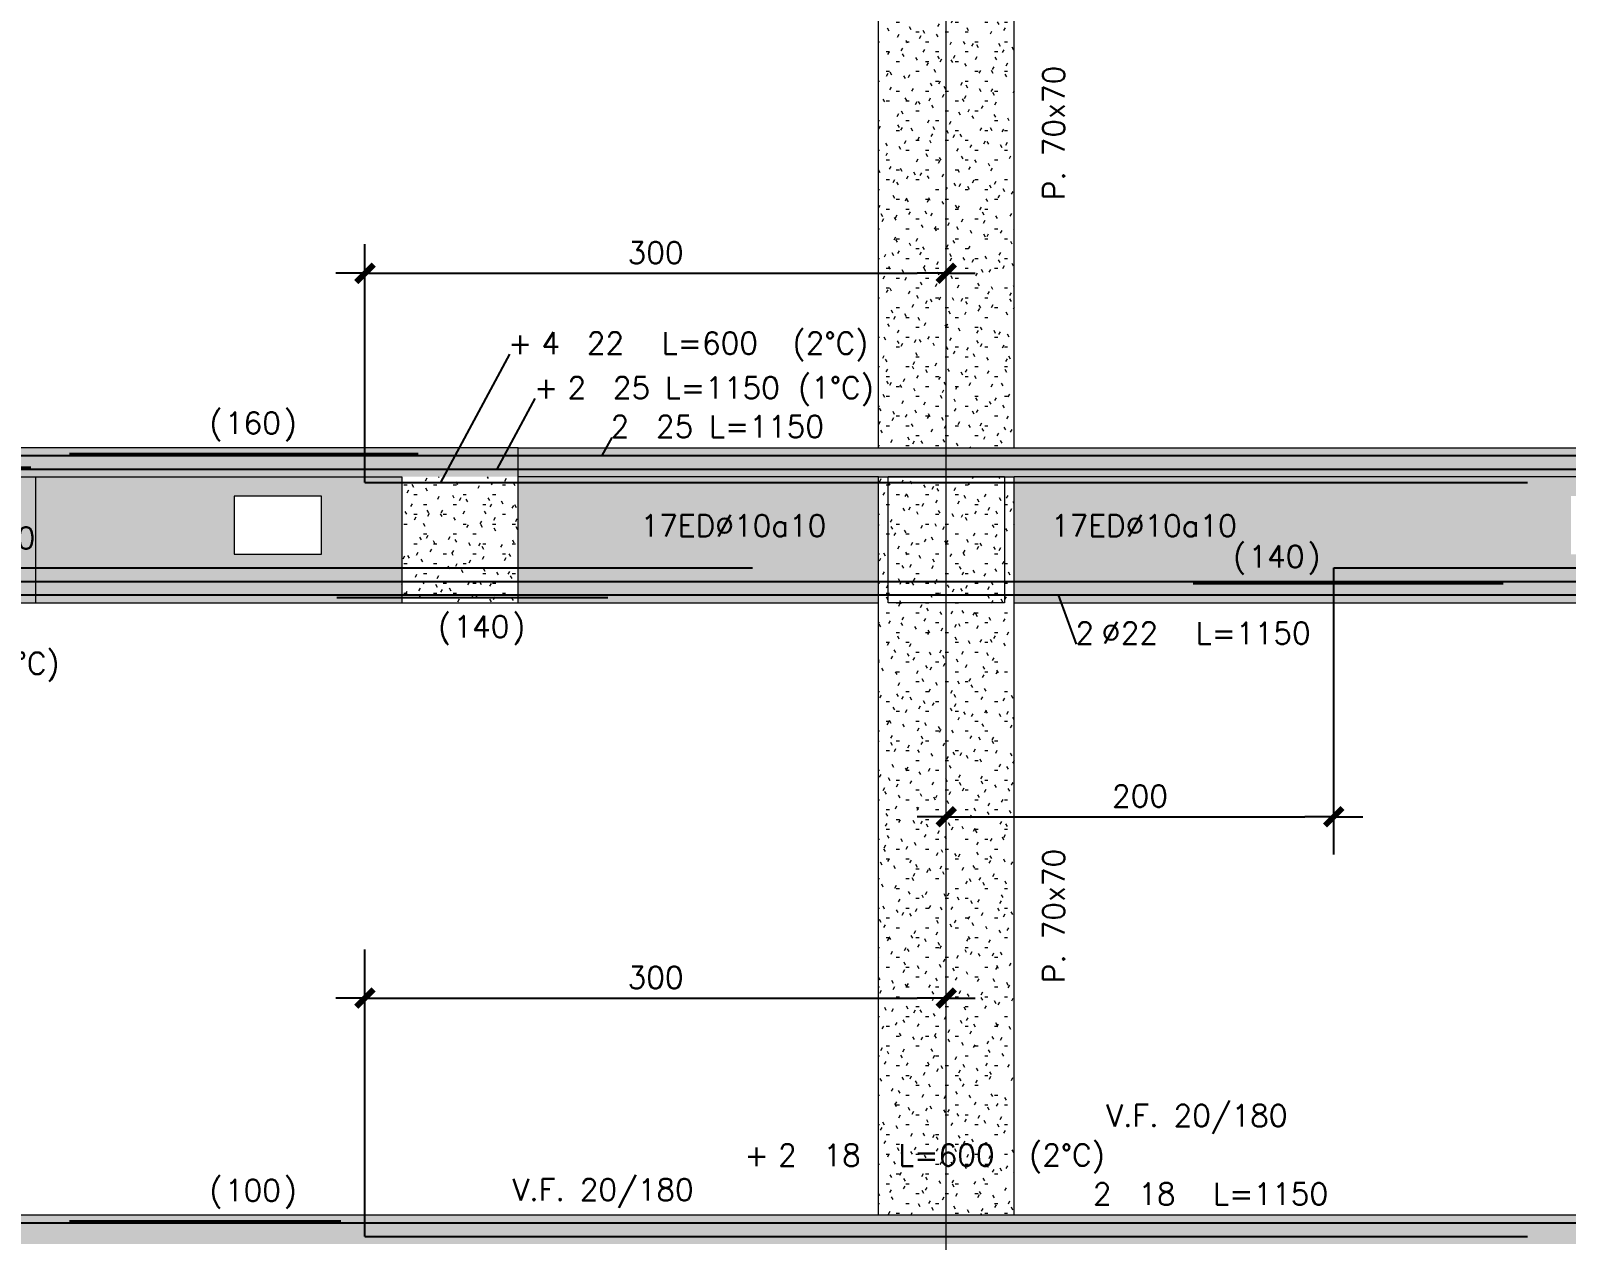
# Model space of a CAD drawing. Extents: x -58 to 5689, y 66 to 4123.
# Drawn here: x 1914 to 2707, y 1818 to 2442 of the extents above; entities that cross this region are included whole.
import ezdxf
from ezdxf.enums import TextEntityAlignment as Align
from ezdxf.xclip import XClip

# ---------------------------------------------------------------- set-up
doc = ezdxf.new("R2010")
doc.units = 0
doc.header["$LTSCALE"] = 30
doc.header["$MEASUREMENT"] = 0
doc.header["$XCLIPFRAME"] = 0
doc.linetypes.add("EJE3-3'$0$RLE-PROYECCION", pattern=[0.71438, 0.47625, -0.23813])
doc.layers.get('0').update_dxf_attribs({"linetype": 'CONTINUOUS'})
doc.layers.add("EJE3-3'$0$RLA-ACHURADO", color=30, linetype="EJE3-3'$0$RLE-PROYECCION", lineweight=15, transparency=0.7)
for name, color, linetype, lineweight in [("EJE3-3'$0$RLA-CONTORNO", 30, 'CONTINUOUS', 15), ("EJE3-3'$0$RLA-EJES", 1, 'CONTINUOUS', 9), ("EJE3-3'$0$RLA-TEXTOS-1", 9, 'CONTINUOUS', 9)]:
    doc.layers.add(name, color=color, linetype=linetype, lineweight=lineweight)
for name, color, linetype in [("EJE3-3'$0$RLA-CONTORNOS", 3, 'CONTINUOUS'), ("EJE3-3'$0$RLA-FE", 7, 'CONTINUOUS'), ("EJE3-3'$0$RLA-TEXTOS-FE", 9, 'CONTINUOUS')]:
    doc.layers.add(name, color=color, linetype=linetype)
doc.styles.add("EJE3-3'$0$RomanS", font='romans.shx', dxfattribs={"height": 11.25})
doc.dimstyles.new("EJE3-3'$0$ING50", dxfattribs={"dimscale": 50, "dimtxt": 0.27, "dimasz": 0.3, "dimexe": 0, "dimexo": 0, "dimgap": 0.1, "dimtad": 1, "dimdec": 1, "dimzin": 12, "dimdsep": 46, "dimtxsty": "EJE3-3'$0$RomanS", "dimblk": "EJE3-3'$0$TICK1", "dimblk1": "EJE3-3'$0$TICK1", "dimblk2": "EJE3-3'$0$TICK1", "dimcen": 0.09, "dimclrd": 2, "dimclre": 1, "dimclrt": 3, "dimadec": 0, "dimazin": 0, "dimtfac": 1, "dimtdec": 0, "dimtix": 1, "dimtmove": 2, "dimatfit": 3, "dimldrblk": "EJE3-3'$0$TICK1", "dimfxl": 0, "dimfxlon": 1, "dimtolj": 1, "dimtzin": 0, "dimarcsym": 0})
pattern_1 = [(0, (-1824.927, -1302.188), (20.32, 5.08), [1.676, -13.564, 1.676, -13.564, -81.28]), (0, (-1824.927, -1302.188), (20.32, 5.08), [-30.48, 1.676, -28.804, 1.676, -13.564, -35.56]), (0, (-1824.927, -1302.188), (20.32, 5.08), [-76.2, 1.676, -8.484, 1.676, -23.724]), (120, (-1817.307, -1299.648), (-14.559409, 15.057636), [1.676, -13.564, 1.676, -13.564, -81.28]), (120, (-1817.307, -1299.648), (-14.559409, 15.057636), [-30.48, 1.676, -28.804, 1.676, -13.564, -35.56]), (120, (-1817.307, -1299.648), (-14.559409, 15.057636), [-76.2, 1.676, -8.484, 1.676, -23.724]), (240, (-1814.767, -1289.488), (-5.760591, -20.137636), [1.676, -13.564, 1.676, -13.564, -81.28]), (240, (-1814.767, -1289.488), (-5.760591, -20.137636), [-30.48, 1.676, -28.804, 1.676, -13.564, -35.56]), (240, (-1814.767, -1289.488), (-5.760591, -20.137636), [-76.2, 1.676, -8.484, 1.676, -23.724])]

# ---------------------------------------------------------------- blocks, each defined once
blk = doc.blocks.new('*U295')
at = {"layer": "EJE3-3'$0$RLA-FE"}
for p, q in [((0, 0), (1068.21, 0)), ((1068.21, 0), (1118.21, 0)), ((1118.21, 0), (1150, 0)), ((1150, 0), (1150, 0))]:
    blk.add_line(p, q, dxfattribs=at)
at = {"layer": "EJE3-3'$0$RLA-FE", "color": 3, "style": "EJE3-3'$0$RomanS", "flags": 8}
for tag, p in [('F=', (518.57, 21.43)), ('NUM', (532.98, 21.43))]:
    blk.add_attdef(tag, text='', height=11.25, dxfattribs=at).set_placement(p, align=Align.RIGHT)
at = {"layer": "EJE3-3'$0$RLA-FE", "color": 3, "style": "EJE3-3'$0$RomanS"}
for tag, p, flags in [('PHI', (536.88, 21.65), 14), ('DIAM', (546.73, 21.43), 12), ('MINUS', (568.75, 21.43), 13), ('MARK', (582.14, 21.43), 13), ('TEXTO_FE1', (585.44, 21.43), 8), ('TEXTO_FE2', (652.97, 21.45), 8), ('TIPO', (573.8, -75.78), 13), ('NVECES', (559.93, -94.72), 13), ('NUMFE', (563.86, -114.48), 13), ('CAPA', (572.06, -133.6), 13), ('DESPLAZA', (278.34, -151.59), 13), ('ESPACIO', (284.39, -169.95), 13), ('CANT', (298.23, -188.75), 13)]:
    blk.add_attdef(tag, p, '', height=11.25, dxfattribs=dict(at, flags=flags))
blk = doc.blocks.new('*U51')
at = {"layer": "EJE3-3'$0$RLA-FE"}
for q in [(0, 0), (1068.21, 0)]:
    blk.add_line((0, 0), q, dxfattribs=at)
at = {"layer": "EJE3-3'$0$RLA-FE", "color": 3, "style": "EJE3-3'$0$RomanS", "flags": 8}
for tag, p in [('F=', (483.44, 9.32)), ('NUM', (497.85, 9.32))]:
    blk.add_attdef(tag, text='', height=11.25, dxfattribs=at).set_placement(p, align=Align.RIGHT)
at = {"layer": "EJE3-3'$0$RLA-FE", "color": 3, "style": "EJE3-3'$0$RomanS"}
for tag, p, flags in [('PHI', (501.74, 9.54), 14), ('DIAM', (511.6, 9.32), 12), ('MINUS', (533.62, 9.32), 13), ('MARK', (547.01, 9.32), 13), ('TEXTO_FE1', (550.31, 9.32), 8), ('TEXTO_FE2', (617.83, 9.34), 8), ('TIPO', (573.8, -75.78), 13), ('NVECES', (559.93, -94.72), 13), ('NUMFE', (563.86, -114.48), 13), ('CAPA', (572.06, -133.6), 13), ('DESPLAZA', (278.34, -151.59), 13), ('ESPACIO', (284.39, -169.95), 13), ('CANT', (298.23, -188.75), 13)]:
    blk.add_attdef(tag, p, '', height=11.25, dxfattribs=dict(at, flags=flags))
blk = doc.blocks.new('*U61')
at = {"layer": "EJE3-3'$0$RLA-FE", "color": 6}
blk.add_line((0, 1), (140, 1), dxfattribs=at)
at = {"layer": "EJE3-3'$0$RLA-FE", "color": 3, "style": "EJE3-3'$0$RomanS", "flags": 8}
for tag, p in [('(', (75.66, 11.14)), (')', (113.99, 11.14)), ('EMP', (94.68, 11.14))]:
    blk.add_attdef(tag, text='', height=11.25, dxfattribs=at).set_placement(p, align=Align.CENTER)
blk = doc.blocks.new('*U57')
at = {"layer": "EJE3-3'$0$RLA-FE"}
for p, q in [((0, 0), (0, 0)), ((0, 0), (518.21, 0)), ((518.21, 0), (568.21, 0)), ((568.21, 0), (600, 0)), ((600, 0), (600, 0))]:
    blk.add_line(p, q, dxfattribs=at)
at = {"layer": "EJE3-3'$0$RLA-FE", "color": 3, "style": "EJE3-3'$0$RomanS", "flags": 8}
for tag, p in [('F=', (208.44, 36.32)), ('NUM', (222.85, 36.32))]:
    blk.add_attdef(tag, text='', height=11.25, dxfattribs=at).set_placement(p, align=Align.RIGHT)
at = {"layer": "EJE3-3'$0$RLA-FE", "color": 3, "style": "EJE3-3'$0$RomanS"}
for tag, p, flags in [('PHI', (226.74, 36.54), 14), ('DIAM', (236.6, 36.32), 12), ('MINUS', (258.62, 36.32), 13), ('MARK', (272.01, 36.32), 13), ('TEXTO_FE1', (275.31, 36.32), 8), ('TEXTO_FE2', (342.83, 36.34), 8), ('TIPO', (298.8, -75.78), 13), ('NVECES', (284.93, -94.72), 13), ('NUMFE', (288.86, -114.48), 13), ('CAPA', (297.06, -133.6), 13), ('DESPLAZA', (278.34, -151.59), 13), ('ESPACIO', (284.39, -169.95), 13), ('CANT', (298.23, -188.75), 13)]:
    blk.add_attdef(tag, p, '', height=11.25, dxfattribs=dict(at, flags=flags))
blk = doc.blocks.new("EJE3-3'$0$TICK1")
at = {"color": 2}
for points in [[(0, 0), (-1, 0)], [(0, 0), (1, 0)]]:
    blk.add_lwpolyline(points, dxfattribs=at)
at = {"color": 2, "const_width": 0.2}
blk.add_lwpolyline([(-0.3, -0.3), (0.3, 0.3)], dxfattribs=at)
blk = doc.blocks.new('*D59')
at = {"layer": "EJE3-3'$0$RLA-FE", "color": 2, "lineweight": -2, "transparency": 16777216}
blk.add_line((-679.52, -289), (-409.52, -289), dxfattribs=at)
at = {"layer": "EJE3-3'$0$RLA-FE", "color": 2, "lineweight": -2, "transparency": 16777216, "xscale": 15, "yscale": 15, "zscale": 15, "rotation": 180}
blk.add_blockref("EJE3-3'$0$TICK1", (-694.52, -289), dxfattribs=at)
at = {"layer": "EJE3-3'$0$RLA-FE", "color": 2, "lineweight": -2, "transparency": 16777216, "xscale": 15, "yscale": 15, "zscale": 15}
blk.add_blockref("EJE3-3'$0$TICK1", (-394.52, -289), dxfattribs=at)
at = {"layer": "EJE3-3'$0$RLA-FE", "color": 3, "transparency": 16777216, "insert": (-544.52, -278.38), "char_height": 11.25, "attachment_point": 5, "style": "EJE3-3'$0$RomanS"}
blk.add_mtext('\\A1;300', dxfattribs=at)
blk = doc.blocks.new('*U291')
at = {"layer": "EJE3-3'$0$RLA-FE"}
for p, q in [((0, 0), (1068.21, 0)), ((1068.21, 0), (1118.21, 0)), ((1118.21, 0), (1150, 0)), ((1150, 0), (1150, 0))]:
    blk.add_line(p, q, dxfattribs=at)
at = {"layer": "EJE3-3'$0$RLA-FE", "color": 3, "style": "EJE3-3'$0$RomanS", "flags": 8}
for tag, p in [('F=', (213.25, 9.32)), ('NUM', (227.65, 9.32))]:
    blk.add_attdef(tag, text='', height=11.25, dxfattribs=at).set_placement(p, align=Align.RIGHT)
at = {"layer": "EJE3-3'$0$RLA-FE", "color": 3, "style": "EJE3-3'$0$RomanS"}
for tag, p, flags in [('PHI', (231.55, 9.54), 14), ('DIAM', (241.41, 9.32), 12), ('MINUS', (263.42, 9.32), 13), ('TEXTO_FE1', (274.15, 9.32), 8), ('MARK', (276.82, 9.32), 13), ('TEXTO_FE2', (347.64, 9.34), 8), ('TIPO', (573.8, -75.78), 13), ('NVECES', (559.93, -94.72), 13), ('NUMFE', (563.86, -114.48), 13), ('CAPA', (572.06, -133.6), 13), ('DESPLAZA', (278.34, -151.59), 13), ('ESPACIO', (284.39, -169.95), 13), ('CANT', (298.23, -188.75), 13)]:
    blk.add_attdef(tag, p, '', height=11.25, dxfattribs=dict(at, flags=flags))
blk = doc.blocks.new('*U307')
at = {"layer": "EJE3-3'$0$RLA-FE"}
for q in [(0, 0), (1068.21, 0)]:
    blk.add_line((0, 0), q, dxfattribs=at)
at = {"layer": "EJE3-3'$0$RLA-FE", "color": 3, "style": "EJE3-3'$0$RomanS", "flags": 8}
for tag, p in [('F=', (274.54, 9.32)), ('NUM', (288.95, 9.32))]:
    blk.add_attdef(tag, text='', height=11.25, dxfattribs=at).set_placement(p, align=Align.RIGHT)
at = {"layer": "EJE3-3'$0$RLA-FE", "color": 3, "style": "EJE3-3'$0$RomanS"}
for tag, p, flags in [('PHI', (292.85, 9.54), 14), ('DIAM', (302.7, 9.32), 12), ('MINUS', (324.72, 9.32), 13), ('TEXTO_FE1', (330.14, 9.32), 8), ('MARK', (338.12, 9.32), 13), ('TEXTO_FE2', (408.94, 9.34), 8), ('TIPO', (573.8, -75.78), 13), ('NVECES', (559.93, -94.72), 13), ('NUMFE', (563.86, -114.48), 13), ('CAPA', (572.06, -133.6), 13), ('DESPLAZA', (278.34, -151.59), 13), ('ESPACIO', (284.39, -169.95), 13), ('CANT', (298.23, -188.75), 13)]:
    blk.add_attdef(tag, p, '', height=11.25, dxfattribs=dict(at, flags=flags))
blk = doc.blocks.new('*U69')
at = {"layer": "EJE3-3'$0$RLA-FE", "color": 6}
blk.add_line((0, 1), (180, 1), dxfattribs=at)
at = {"layer": "EJE3-3'$0$RLA-FE", "color": 3, "style": "EJE3-3'$0$RomanS", "flags": 8}
for tag, p in [('(', (75.66, 11.14)), (')', (113.99, 11.14)), ('EMP', (94.68, 11.14))]:
    blk.add_attdef(tag, text='', height=11.25, dxfattribs=at).set_placement(p, align=Align.CENTER)
blk = doc.blocks.new('*U74')
at = {"layer": "EJE3-3'$0$RLA-FE"}
blk.add_line((0, 0), (1068.21, 0), dxfattribs=at)
at = {"layer": "EJE3-3'$0$RLA-FE", "color": 3, "style": "EJE3-3'$0$RomanS", "flags": 8}
for tag, p in [('F=', (452.26, 36.32)), ('NUM', (466.67, 36.32))]:
    blk.add_attdef(tag, text='', height=11.25, dxfattribs=at).set_placement(p, align=Align.RIGHT)
at = {"layer": "EJE3-3'$0$RLA-FE", "color": 3, "style": "EJE3-3'$0$RomanS"}
for tag, p, flags in [('PHI', (470.57, 36.54), 14), ('DIAM', (480.42, 36.32), 12), ('MINUS', (502.44, 36.32), 13), ('TEXTO_FE1', (507.33, 36.32), 8), ('MARK', (515.84, 36.32), 13), ('TEXTO_FE2', (576.06, 36.34), 8), ('TIPO', (573.8, -75.78), 13), ('NVECES', (559.93, -94.72), 13), ('NUMFE', (563.86, -114.48), 13), ('CAPA', (572.06, -133.6), 13), ('DESPLAZA', (278.34, -151.59), 13), ('ESPACIO', (284.39, -169.95), 13), ('CANT', (298.23, -188.75), 13)]:
    blk.add_attdef(tag, p, '', height=11.25, dxfattribs=dict(at, flags=flags))
blk = doc.blocks.new('*U293')
at = {"layer": "EJE3-3'$0$RLA-FE", "color": 6}
blk.add_line((0, 1), (180, 1), dxfattribs=at)
at = {"layer": "EJE3-3'$0$RLA-FE", "color": 3, "style": "EJE3-3'$0$RomanS", "flags": 8}
for tag, p in [('(', (75.66, -19.47)), (')', (113.99, -19.47)), ('EMP', (94.68, -19.47))]:
    blk.add_attdef(tag, text='', height=11.25, dxfattribs=at).set_placement(p, align=Align.CENTER)
blk = doc.blocks.new('*U308')
at = {"layer": "EJE3-3'$0$RLA-FE"}
for p, q in [((0, 0), (0, 0)), ((0, 0), (518.21, 0)), ((518.21, 0), (568.21, 0)), ((568.21, 0), (600, 0)), ((600, 0), (600, 0))]:
    blk.add_line(p, q, dxfattribs=at)
at = {"layer": "EJE3-3'$0$RLA-FE", "color": 3, "style": "EJE3-3'$0$RomanS", "flags": 8}
for tag, p in [('F=', (86.36, 66.32)), ('NUM', (100.77, 66.32))]:
    blk.add_attdef(tag, text='', height=11.25, dxfattribs=at).set_placement(p, align=Align.RIGHT)
at = {"layer": "EJE3-3'$0$RLA-FE", "color": 3, "style": "EJE3-3'$0$RomanS"}
for tag, p, flags in [('PHI', (104.66, 66.54), 14), ('DIAM', (114.52, 66.32), 12), ('MINUS', (136.54, 66.32), 13), ('MARK', (149.93, 66.32), 13), ('TEXTO_FE1', (153.23, 66.32), 8), ('TEXTO_FE2', (220.75, 66.34), 8), ('TIPO', (298.8, -75.78), 13), ('NVECES', (284.93, -94.72), 13), ('NUMFE', (288.86, -114.48), 13), ('CAPA', (297.06, -133.6), 13), ('DESPLAZA', (278.34, -151.59), 13), ('ESPACIO', (284.39, -169.95), 13), ('CANT', (298.23, -188.75), 13)]:
    blk.add_attdef(tag, p, '', height=11.25, dxfattribs=dict(at, flags=flags))
blk = doc.blocks.new('*D86')
at = {"layer": "EJE3-3'$0$RLA-FE", "color": 2, "lineweight": -2, "transparency": 16777216}
blk.add_line((-679.52, 85), (-409.52, 85), dxfattribs=at)
at = {"layer": "EJE3-3'$0$RLA-FE", "color": 2, "lineweight": -2, "transparency": 16777216, "xscale": 15, "yscale": 15, "zscale": 15, "rotation": 180}
blk.add_blockref("EJE3-3'$0$TICK1", (-694.52, 85), dxfattribs=at)
at = {"layer": "EJE3-3'$0$RLA-FE", "color": 2, "lineweight": -2, "transparency": 16777216, "xscale": 15, "yscale": 15, "zscale": 15}
blk.add_blockref("EJE3-3'$0$TICK1", (-394.52, 85), dxfattribs=at)
at = {"layer": "EJE3-3'$0$RLA-FE", "color": 3, "transparency": 16777216, "insert": (-544.52, 95.62), "char_height": 11.25, "attachment_point": 5, "style": "EJE3-3'$0$RomanS"}
blk.add_mtext('\\A1;300', dxfattribs=at)
blk = doc.blocks.new('*U296')
at = {"layer": "EJE3-3'$0$RLA-FE"}
for q in [(0, 0), (1068.21, 0)]:
    blk.add_line((0, 0), q, dxfattribs=at)
at = {"layer": "EJE3-3'$0$RLA-FE", "color": 3, "style": "EJE3-3'$0$RomanS", "flags": 8}
for tag, p in [('F=', (364.42, -25.3)), ('NUM', (378.83, -25.3))]:
    blk.add_attdef(tag, text='', height=11.25, dxfattribs=at).set_placement(p, align=Align.RIGHT)
at = {"layer": "EJE3-3'$0$RLA-FE", "color": 3, "style": "EJE3-3'$0$RomanS"}
for tag, p, flags in [('PHI', (382.73, -25.08), 12), ('DIAM', (392.58, -25.3), 12), ('MINUS', (414.6, -25.3), 13), ('MARK', (427.99, -25.3), 13), ('TEXTO_FE1', (431.29, -25.3), 8), ('TEXTO_FE2', (498.81, -25.28), 8), ('TIPO', (573.8, -57.92), 13), ('NVECES', (559.93, -76.86), 13), ('NUMFE', (563.86, -96.62), 13), ('CAPA', (572.06, -115.74), 13), ('DESPLAZA', (277.18, -134.17), 13), ('ESPACIO', (283.22, -152.53), 13), ('CANT', (297.06, -171.33), 13)]:
    blk.add_attdef(tag, p, '', height=11.25, dxfattribs=dict(at, flags=flags))
blk = doc.blocks.new('*U302')
at = {"layer": "EJE3-3'$0$RLA-FE"}
for p, q in [((0, 0), (1068.21, 0)), ((1068.21, 0), (1118.21, 0)), ((1118.21, 0), (1150, 0)), ((1150, 0), (1150, 0))]:
    blk.add_line(p, q, dxfattribs=at)
at = {"layer": "EJE3-3'$0$RLA-FE", "color": 3, "style": "EJE3-3'$0$RomanS", "flags": 8}
for tag, p in [('F=', (251.45, -47.89)), ('NUM', (265.85, -47.89))]:
    blk.add_attdef(tag, text='', height=11.25, dxfattribs=at).set_placement(p, align=Align.RIGHT)
at = {"layer": "EJE3-3'$0$RLA-FE", "color": 3, "style": "EJE3-3'$0$RomanS"}
for tag, p, flags in [('PHI', (269.75, -47.68), 12), ('DIAM', (279.61, -47.89), 12), ('MINUS', (301.62, -47.89), 13), ('MARK', (315.02, -47.89), 13), ('TEXTO_FE1', (318.32, -47.89), 8), ('TEXTO_FE2', (385.84, -47.88), 8), ('TIPO', (573.8, -57.92), 13), ('NVECES', (559.93, -76.86), 13), ('NUMFE', (563.86, -96.62), 13), ('CAPA', (572.06, -115.74), 13), ('DESPLAZA', (277.18, -134.17), 13), ('ESPACIO', (283.22, -152.53), 13), ('CANT', (297.06, -171.33), 13)]:
    blk.add_attdef(tag, p, '', height=11.25, dxfattribs=dict(at, flags=flags))
blk = doc.blocks.new('*U304')
at = {"layer": "EJE3-3'$0$RLA-FE"}
for q in [(0, 0), (1068.21, 0)]:
    blk.add_line((0, 0), q, dxfattribs=at)
at = {"layer": "EJE3-3'$0$RLA-FE", "color": 3, "style": "EJE3-3'$0$RomanS", "flags": 8}
for tag, p in [('F=', (286.63, -37.67)), ('NUM', (301.04, -37.67))]:
    blk.add_attdef(tag, text='', height=11.25, dxfattribs=at).set_placement(p, align=Align.RIGHT)
at = {"layer": "EJE3-3'$0$RLA-FE", "color": 3, "style": "EJE3-3'$0$RomanS"}
for tag, p, flags in [('PHI', (304.94, -37.46), 12), ('DIAM', (314.79, -37.67), 12), ('MINUS', (336.81, -37.67), 13), ('TEXTO_FE1', (347.45, -37.67), 8), ('MARK', (350.2, -37.67), 13), ('TEXTO_FE2', (421.03, -37.65), 8), ('TIPO', (573.8, -57.92), 13), ('NVECES', (559.93, -76.86), 13), ('NUMFE', (563.86, -96.62), 13), ('CAPA', (572.06, -115.74), 13), ('DESPLAZA', (277.18, -134.17), 13), ('ESPACIO', (283.22, -152.53), 13), ('CANT', (297.06, -171.33), 13)]:
    blk.add_attdef(tag, p, '', height=11.25, dxfattribs=dict(at, flags=flags))
blk = doc.blocks.new('*U297')
at = {"layer": "EJE3-3'$0$RLA-FE", "color": 6}
blk.add_line((0, -1), (160, -1), dxfattribs=at)
at = {"layer": "EJE3-3'$0$RLA-FE", "color": 3, "style": "EJE3-3'$0$RomanS", "flags": 8}
for tag, p in [('(', (23.94, 7.24)), ('EMP', (42.96, 7.24)), (')', (62.28, 7.24))]:
    blk.add_attdef(tag, text='', height=11.25, dxfattribs=at).set_placement(p, align=Align.CENTER)
blk = doc.blocks.new('*U301')
at = {"layer": "EJE3-3'$0$RLA-FE"}
for p, q in [((0, 0), (1068.21, 0)), ((1068.21, 0), (1118.21, 0)), ((1118.21, 0), (1150, 0)), ((1150, 0), (1150, 0))]:
    blk.add_line(p, q, dxfattribs=at)
at = {"layer": "EJE3-3'$0$RLA-FE", "color": 3, "style": "EJE3-3'$0$RomanS", "flags": 8}
for tag, p in [('F=', (422.93, -45.59)), ('NUM', (437.34, -45.59))]:
    blk.add_attdef(tag, text='', height=11.25, dxfattribs=at).set_placement(p, align=Align.RIGHT)
at = {"layer": "EJE3-3'$0$RLA-FE", "color": 3, "style": "EJE3-3'$0$RomanS"}
for tag, p, flags in [('PHI', (441.24, -45.38), 12), ('DIAM', (451.09, -45.59), 12), ('MINUS', (473.11, -45.59), 13), ('MARK', (486.5, -45.59), 13), ('TEXTO_FE1', (489.8, -45.59), 8), ('TEXTO_FE2', (557.33, -45.58), 8), ('TIPO', (573.8, -57.92), 13), ('NVECES', (559.93, -76.86), 13), ('NUMFE', (563.86, -96.62), 13), ('CAPA', (572.06, -115.74), 13), ('DESPLAZA', (277.18, -134.17), 13), ('ESPACIO', (283.22, -152.53), 13), ('CANT', (297.06, -171.33), 13)]:
    blk.add_attdef(tag, p, '', height=11.25, dxfattribs=dict(at, flags=flags))
blk = doc.blocks.new('*U303')
at = {"layer": "EJE3-3'$0$RLA-FE", "color": 6}
blk.add_line((0, -1), (140, -1), dxfattribs=at)
at = {"layer": "EJE3-3'$0$RLA-FE", "color": 3, "style": "EJE3-3'$0$RomanS", "flags": 8}
for tag, p in [('(', (55.66, -21.72)), ('EMP', (74.68, -21.72)), (')', (93.99, -21.72))]:
    blk.add_attdef(tag, text='', height=11.25, dxfattribs=at).set_placement(p, align=Align.CENTER)
blk = doc.blocks.new('*U77')
at = {"layer": "EJE3-3'$0$RLA-FE"}
for p, q in [((0, 0), (1118.21, 0)), ((1118.21, 0), (1168.21, 0)), ((1168.21, 0), (1200, 0)), ((1200, 0), (1200, 0))]:
    blk.add_line(p, q, dxfattribs=at)
at = {"layer": "EJE3-3'$0$RLA-FE", "color": 3, "style": "EJE3-3'$0$RomanS"}
for tag, p, flags in [('TIPO', (598.8, -57.92), 13), ('PHI', (417.59, -75.85), 12), ('DIAM', (427.45, -76.06), 12), ('MINUS', (449.47, -76.06), 13), ('MARK', (462.86, -76.06), 13), ('TEXTO_FE1', (466.16, -76.06), 8), ('TEXTO_FE2', (533.68, -76.04), 8), ('NVECES', (584.93, -76.86), 13), ('NUMFE', (588.86, -96.62), 13), ('CAPA', (597.06, -115.74), 13), ('DESPLAZA', (277.18, -134.17), 13), ('ESPACIO', (283.22, -152.53), 13), ('CANT', (297.06, -171.33), 13)]:
    blk.add_attdef(tag, p, '', height=11.25, dxfattribs=dict(at, flags=flags))
at = {"layer": "EJE3-3'$0$RLA-FE", "color": 3, "style": "EJE3-3'$0$RomanS", "flags": 8}
for tag, p in [('F=', (399.29, -76.06)), ('NUM', (413.7, -76.06))]:
    blk.add_attdef(tag, text='', height=11.25, dxfattribs=at).set_placement(p, align=Align.RIGHT)
blk = doc.blocks.new('*U99')
at = {"layer": "EJE3-3'$0$RLA-FE"}
for p, q in [((0, 0), (0, 0)), ((0, 0), (518.21, 0)), ((518.21, 0), (568.21, 0)), ((568.21, 0), (600, 0)), ((600, 0), (600, 0))]:
    blk.add_line(p, q, dxfattribs=at)
at = {"layer": "EJE3-3'$0$RLA-FE", "color": 3, "style": "EJE3-3'$0$RomanS"}
for tag, p, flags in [('TIPO', (298.8, -57.92), 13), ('PHI', (226.74, -63.7), 12), ('DIAM', (236.6, -63.92), 12), ('MINUS', (258.62, -63.92), 13), ('MARK', (272.01, -63.92), 13), ('TEXTO_FE1', (275.31, -63.92), 8), ('TEXTO_FE2', (342.83, -63.9), 8), ('NVECES', (284.93, -76.86), 13), ('NUMFE', (288.86, -96.62), 13), ('CAPA', (297.06, -115.74), 13), ('DESPLAZA', (277.18, -134.17), 13), ('ESPACIO', (283.22, -152.53), 13), ('CANT', (297.06, -171.33), 13)]:
    blk.add_attdef(tag, p, '', height=11.25, dxfattribs=dict(at, flags=flags))
at = {"layer": "EJE3-3'$0$RLA-FE", "color": 3, "style": "EJE3-3'$0$RomanS", "flags": 8}
for tag, p in [('F=', (208.44, -63.92)), ('NUM', (222.85, -63.92))]:
    blk.add_attdef(tag, text='', height=11.25, dxfattribs=at).set_placement(p, align=Align.RIGHT)
blk = doc.blocks.new('*D298')
at = {"layer": "EJE3-3'$0$RLA-FE", "color": 2, "lineweight": -2, "transparency": 16777216}
blk.add_line((-379.52, -195.43), (-209.52, -195.43), dxfattribs=at)
at = {"layer": "EJE3-3'$0$RLA-FE", "color": 2, "lineweight": -2, "transparency": 16777216, "xscale": 15, "yscale": 15, "zscale": 15, "rotation": 180}
blk.add_blockref("EJE3-3'$0$TICK1", (-394.52, -195.43), dxfattribs=at)
at = {"layer": "EJE3-3'$0$RLA-FE", "color": 2, "lineweight": -2, "transparency": 16777216, "xscale": 15, "yscale": 15, "zscale": 15}
blk.add_blockref("EJE3-3'$0$TICK1", (-194.52, -195.43), dxfattribs=at)
at = {"layer": "EJE3-3'$0$RLA-FE", "color": 3, "transparency": 16777216, "insert": (-294.52, -184.8), "char_height": 11.25, "attachment_point": 5, "style": "EJE3-3'$0$RomanS"}
blk.add_mtext('\\A1;200', dxfattribs=at)
blk = doc.blocks.new("EJE3-3'")
at = {"layer": "EJE3-3'$0$RLA-ACHURADO"}
h = blk.add_hatch(dxfattribs=at)
h.set_pattern_fill('SAND - DENSE', color=256, style=0, pattern_type=2)
h.set_pattern_definition(pattern_1)
h.paths.add_polyline_path([(-359.52, -5), (-359.52, 376), (-364.52, 376), (-364.52, 311.87), (-424.52, 311.87), (-424.52, 391), (-429.52, 391), (-429.52, -5), (-370.05, -5)], flags=0)
h = blk.add_hatch(dxfattribs=at)
h.set_pattern_fill('SAND - DENSE', color=256, style=0, pattern_type=2)
h.set_pattern_definition(pattern_1)
h.paths.add_polyline_path([(-720.34, -20), (-615.52, -20), (-615.52, -5), (-1393.52, -5), (-1393.52, -20), (-1070.63, -20)], flags=0)
h.paths.add_polyline_path([(1625.48, -20), (1625.48, -5), (1355.47, -5), (1355.47, -20), (1381.4, -20)], flags=0)
h = blk.add_hatch(dxfattribs=at)
h.set_pattern_fill('SAND - DENSE', color=256, style=0, pattern_type=2)
h.set_pattern_definition(pattern_1)
h.paths.add_polyline_path([(-359.52, -20), (1355.47, -20), (1355.47, -5), (-615.52, -5), (-615.52, -20), (-370.05, -20)], flags=0)
h = blk.add_hatch(dxfattribs=at)
h.set_pattern_fill('SAND - DENSE', color=256, style=0, pattern_type=2)
h.set_pattern_definition(pattern_1)
h.paths.add_polyline_path([(-615.52, -85), (-429.52, -85), (-429.52, -20), (-615.52, -20), (-615.52, -38.37)], flags=0)
h.paths.add_polyline_path([(-1027.02, -30), (-1027.02, -60), (-1072.02, -60), (-1072.02, -30)])
h.paths.add_polyline_path([(-1359.52, -85), (-675.52, -85), (-675.52, -20), (-1359.52, -20)])
h.paths.add_polyline_path([(-717.02, -30), (-717.02, -60), (-762.02, -60), (-762.02, -30)])
h = blk.add_hatch(dxfattribs=at)
h.set_pattern_fill('SAND - DENSE', color=256, style=0, pattern_type=2)
h.set_pattern_definition(pattern_1)
h.paths.add_polyline_path([(-615.52, -85), (-615.52, -20), (-675.52, -20), (-675.52, -85)], flags=0)
h = blk.add_hatch(dxfattribs=at)
h.set_pattern_fill('SAND - DENSE', color=256, style=0, pattern_type=2)
h.set_pattern_definition(pattern_1)
h.paths.add_polyline_path([(-429.52, -401), (-359.52, -401), (-359.52, -20), (-429.52, -20), (-429.52, -363.28)], flags=0)
h = blk.add_hatch(dxfattribs=at)
h.set_pattern_fill('SAND - DENSE', color=256, style=0, pattern_type=2)
h.set_pattern_definition(pattern_1)
h.paths.add_polyline_path([(-27.02, -30), (-27.02, -60), (-72.02, -60), (-72.02, -30)])
h.paths.add_polyline_path([(-359.52, -85), (570.48, -85), (570.48, -20), (-359.52, -20)])
h.paths.add_polyline_path([(282.98, -30), (282.98, -60), (237.98, -60), (237.98, -30)])
h = blk.add_hatch(dxfattribs=at)
h.set_pattern_fill('SAND - DENSE', color=256, style=0, pattern_type=2)
h.set_pattern_definition([(0, (-1824.926, -1302.188), (20.32, 5.08), [1.676, -13.564, 1.676, -13.564, -81.28]), (0, (-1824.926, -1302.188), (20.32, 5.08), [-30.48, 1.676, -28.804, 1.676, -13.564, -35.56]), (0, (-1824.926, -1302.188), (20.32, 5.08), [-76.2, 1.676, -8.484, 1.676, -23.724]), (120, (-1817.306, -1299.648), (-14.559409, 15.057636), [1.676, -13.564, 1.676, -13.564, -81.28]), (120, (-1817.306, -1299.648), (-14.559409, 15.057636), [-30.48, 1.676, -28.804, 1.676, -13.564, -35.56]), (120, (-1817.306, -1299.648), (-14.559409, 15.057636), [-76.2, 1.676, -8.484, 1.676, -23.724]), (240, (-1814.766, -1289.488), (-5.760591, -20.137636), [1.676, -13.564, 1.676, -13.564, -81.28]), (240, (-1814.766, -1289.488), (-5.760591, -20.137636), [-30.48, 1.676, -28.804, 1.676, -13.564, -35.56]), (240, (-1814.766, -1289.488), (-5.760591, -20.137636), [-76.2, 1.676, -8.484, 1.676, -23.724])])
h.paths.add_polyline_path([(2070.48, -416), (2070.48, -401), (-1422.98, -401), (-1422.98, -416), (1381.4, -416)])
at = {"layer": "EJE3-3'$0$RLA-CONTORNO"}
for p, q in [((-429.52, -5), (-429.52, 391)), ((-359.52, -5), (-359.52, 376)), ((-615.52, -5), (-1393.52, -5)), ((-615.52, -20), (-615.52, -5)), ((-615.52, -5), (-429.52, -5)), ((-429.51, -5), (-359.52, -5)), ((-359.52, -5), (570.48, -5)), ((-1364.52, -20), (-675.52, -20)), ((-864.52, -20), (-864.52, -85)), ((-675.52, -20), (-675.52, -85)), ((-429.52, -20), (-615.52, -20)), ((-615.52, -85), (-615.52, -20)), ((-429.52, -401), (-429.52, -20)), ((-429.51, -20), (-359.52, -20)), ((-424.52, -85), (-424.52, -20)), ((-364.52, -20), (-424.52, -20)), ((-364.52, -20), (-364.52, -85)), ((-359.52, -401), (-359.52, -20)), ((570.48, -20), (-359.52, -20)), ((-1359.52, -85), (-675.52, -85)), ((-675.52, -85), (-615.52, -85)), ((-615.52, -85), (-429.52, -85)), ((-364.52, -85), (-424.52, -85)), ((-359.52, -85), (570.48, -85)), ((1625.48, -401), (-1422.98, -401))]:
    blk.add_line(p, q, dxfattribs=at)
blk.add_lwpolyline([(-762.02, -60), (-717.02, -60), (-717.02, -30), (-762.02, -30)], close=True, dxfattribs=at)
at = {"layer": "EJE3-3'$0$RLA-CONTORNOS", "color": 2}
for p, q in [((-619.95, 43.32), (-655.58, -23)), ((-606.9, 20.32), (-626.41, -16)), ((-567.17, 0.32), (-572.18, -9)), ((-327.3, -106.3), (-336.55, -81))]:
    blk.add_line(p, q, dxfattribs=at)
at = {"layer": "EJE3-3'$0$RLA-EJES"}
blk.add_line((-394.52, -623.27), (-394.52, 1463), dxfattribs=at)
at = {"layer": "EJE3-3'$0$RLA-FE", "color": 1}
for p, q in [((-694.52, -23), (-694.52, 100)), ((-194.52, -215), (-194.52, -67)), ((-694.52, -412), (-694.52, -264))]:
    blk.add_line(p, q, dxfattribs=at)
at = {"layer": "EJE3-3'$0$RLA-FE"}
ref = blk.add_blockref('*U308', (-694.52, -23), dxfattribs=at)
ref.add_attrib('DIAM', '22', (-580, 43.32), dxfattribs={"color": 3, "height": 11.25, "style": "EJE3-3'$0$RomanS"})
ref.add_attrib('NUM', '4', dxfattribs={"color": 3, "height": 11.25, "style": "EJE3-3'$0$RomanS"}).set_placement((-593.75, 43.32), align=Align.RIGHT)
ref.add_attrib('TEXTO_FE1', 'L=600', (-541.29, 43.32), dxfattribs={"color": 3, "height": 11.25, "style": "EJE3-3'$0$RomanS"})
ref.add_attrib('TEXTO_FE2', '(2°C)', (-473.77, 43.34), dxfattribs={"color": 3, "height": 11.25, "style": "EJE3-3'$0$RomanS"})
ref.add_attrib('F=', '+', dxfattribs={"color": 3, "height": 11.25, "style": "EJE3-3'$0$RomanS"}).set_placement((-608.16, 43.32), align=Align.RIGHT)
ref = blk.add_blockref('*U74', (-1047.02, -16), dxfattribs=at)
ref.add_attrib('DIAM', '25', (-566.59, 20.32), dxfattribs={"color": 3, "height": 11.25, "style": "EJE3-3'$0$RomanS"})
ref.add_attrib('NUM', '2', dxfattribs={"color": 3, "height": 11.25, "style": "EJE3-3'$0$RomanS"}).set_placement((-580.35, 20.32), align=Align.RIGHT)
ref.add_attrib('TEXTO_FE1', 'L=1150', (-539.69, 20.32), dxfattribs={"color": 3, "height": 11.25, "style": "EJE3-3'$0$RomanS"})
ref.add_attrib('TEXTO_FE2', '(1°C)', (-470.96, 20.34), dxfattribs={"color": 3, "height": 11.25, "style": "EJE3-3'$0$RomanS"})
ref.add_attrib('F=', '+', dxfattribs={"color": 3, "height": 11.25, "style": "EJE3-3'$0$RomanS"}).set_placement((-594.75, 20.32), align=Align.RIGHT)
for name, p in [('*U291', (-1837.02, -9)), ('*U77', (-1694.52, -67)), ('*U304', (-267.02, -74)), ('*U301', (-1707.02, -81)), ('*U295', (-1817.02, -405))]:
    blk.add_blockref(name, p, dxfattribs=at)
ref = blk.add_blockref('*U69', (-847.02, -9), dxfattribs=at)
ref.add_attrib('EMP', '160', dxfattribs={"color": 3, "height": 11.25, "style": "EJE3-3'$0$RomanS"}).set_placement((-752.34, 2.14), align=Align.CENTER)
ref.add_attrib('(', '(', dxfattribs={"color": 3, "height": 11.25, "style": "EJE3-3'$0$RomanS"}).set_placement((-771.36, 2.14), align=Align.CENTER)
ref.add_attrib(')', ')', dxfattribs={"color": 3, "height": 11.25, "style": "EJE3-3'$0$RomanS"}).set_placement((-733.02, 2.14), align=Align.CENTER)
ref = blk.add_blockref('*U307', (-847.02, -9), dxfattribs=at)
ref.add_attrib('DIAM', '25', (-544.31, 0.32), dxfattribs={"color": 3, "height": 11.25, "style": "EJE3-3'$0$RomanS"})
ref.add_attrib('NUM', '2', dxfattribs={"color": 3, "height": 11.25, "style": "EJE3-3'$0$RomanS"}).set_placement((-558.07, 0.32), align=Align.RIGHT)
ref.add_attrib('TEXTO_FE1', 'L=1150', (-516.88, 0.32), dxfattribs={"color": 3, "height": 11.25, "style": "EJE3-3'$0$RomanS"})
ref = blk.add_blockref('*U293', (-1047.02, -16), dxfattribs=at)
ref.add_attrib('EMP', '160', dxfattribs={"color": 3, "height": 11.25, "style": "EJE3-3'$0$RomanS"}).set_placement((-952.34, -35.47), align=Align.CENTER)
ref.add_attrib('(', '(', dxfattribs={"color": 3, "height": 11.25, "style": "EJE3-3'$0$RomanS"}).set_placement((-971.36, -35.47), align=Align.CENTER)
ref.add_attrib(')', ')', dxfattribs={"color": 3, "height": 11.25, "style": "EJE3-3'$0$RomanS"}).set_placement((-933.02, -35.47), align=Align.CENTER)
ref = blk.add_blockref('*U297', (-267.02, -74), dxfattribs=at)
ref.add_attrib('EMP', '140', dxfattribs={"color": 3, "height": 11.25, "style": "EJE3-3'$0$RomanS"}).set_placement((-224.06, -66.76), align=Align.CENTER)
ref.add_attrib('(', '(', dxfattribs={"color": 3, "height": 11.25, "style": "EJE3-3'$0$RomanS"}).set_placement((-243.08, -66.76), align=Align.CENTER)
ref.add_attrib(')', ')', dxfattribs={"color": 3, "height": 11.25, "style": "EJE3-3'$0$RomanS"}).set_placement((-204.74, -66.76), align=Align.CENTER)
ref = blk.add_blockref('*U99', (-194.52, -67), dxfattribs=at)
ref.add_attrib('DIAM', '22', (42.08, -130.92), dxfattribs={"color": 3, "height": 11.25, "style": "EJE3-3'$0$RomanS"})
ref.add_attrib('NUM', '2', dxfattribs={"color": 3, "height": 11.25, "style": "EJE3-3'$0$RomanS"}).set_placement((28.33, -130.92), align=Align.RIGHT)
ref.add_attrib('TEXTO_FE1', 'L=600', (80.79, -130.92), dxfattribs={"color": 3, "height": 11.25, "style": "EJE3-3'$0$RomanS"})
ref.add_attrib('TEXTO_FE2', '(2°C)', (148.31, -130.9), dxfattribs={"color": 3, "height": 11.25, "style": "EJE3-3'$0$RomanS"})
ref.add_attrib('PHI', '%%C', (32.23, -130.7), dxfattribs={"color": 3, "height": 11.25, "style": "EJE3-3'$0$RomanS"})
ref.add_attrib('F=', '+', dxfattribs={"color": 3, "height": 11.25, "style": "EJE3-3'$0$RomanS"}).set_placement((13.92, -130.92), align=Align.RIGHT)
ref = blk.add_blockref('*U302', (-1277.02, -74), dxfattribs=at)
ref.add_attrib('TEXTO_FE2', '(1°C)', (-891.18, -121.88), dxfattribs={"color": 3, "height": 11.25, "style": "EJE3-3'$0$RomanS"})
ref = blk.add_blockref('*U303', (-709.08, -81.25), dxfattribs=at)
ref.add_attrib('EMP', '140', dxfattribs={"color": 3, "height": 11.25, "style": "EJE3-3'$0$RomanS"}).set_placement((-634.4, -102.97), align=Align.CENTER)
ref.add_attrib('(', '(', dxfattribs={"color": 3, "height": 11.25, "style": "EJE3-3'$0$RomanS"}).set_placement((-653.43, -102.97), align=Align.CENTER)
ref.add_attrib(')', ')', dxfattribs={"color": 3, "height": 11.25, "style": "EJE3-3'$0$RomanS"}).set_placement((-615.09, -102.97), align=Align.CENTER)
ref = blk.add_blockref('*U296', (-697.02, -81), dxfattribs=at)
ref.add_attrib('DIAM', '22', (-304.44, -106.3), dxfattribs={"color": 3, "height": 11.25, "style": "EJE3-3'$0$RomanS"})
ref.add_attrib('NUM', '2', dxfattribs={"color": 3, "height": 11.25, "style": "EJE3-3'$0$RomanS"}).set_placement((-318.19, -106.3), align=Align.RIGHT)
ref.add_attrib('TEXTO_FE1', 'L=1150', (-265.73, -106.3), dxfattribs={"color": 3, "height": 11.25, "style": "EJE3-3'$0$RomanS"})
ref.add_attrib('PHI', '%%C', (-314.29, -106.08), dxfattribs={"color": 3, "height": 11.25, "style": "EJE3-3'$0$RomanS"})
ref = blk.add_blockref('*U57', (-694.52, -412), dxfattribs=at)
ref.add_attrib('DIAM', '18', (-457.92, -375.68), dxfattribs={"color": 3, "height": 11.25, "style": "EJE3-3'$0$RomanS"})
ref.add_attrib('NUM', '2', dxfattribs={"color": 3, "height": 11.25, "style": "EJE3-3'$0$RomanS"}).set_placement((-471.67, -375.68), align=Align.RIGHT)
ref.add_attrib('TEXTO_FE1', 'L=600', (-419.21, -375.68), dxfattribs={"color": 3, "height": 11.25, "style": "EJE3-3'$0$RomanS"})
ref.add_attrib('TEXTO_FE2', '(2°C)', (-351.69, -375.66), dxfattribs={"color": 3, "height": 11.25, "style": "EJE3-3'$0$RomanS"})
ref.add_attrib('F=', '+', dxfattribs={"color": 3, "height": 11.25, "style": "EJE3-3'$0$RomanS"}).set_placement((-486.08, -375.68), align=Align.RIGHT)
ref = blk.add_blockref('*U61', (-847.02, -405), dxfattribs=at)
ref.add_attrib('EMP', '100', dxfattribs={"color": 3, "height": 11.25, "style": "EJE3-3'$0$RomanS"}).set_placement((-752.34, -393.86), align=Align.CENTER)
ref.add_attrib('(', '(', dxfattribs={"color": 3, "height": 11.25, "style": "EJE3-3'$0$RomanS"}).set_placement((-771.36, -393.86), align=Align.CENTER)
ref.add_attrib(')', ')', dxfattribs={"color": 3, "height": 11.25, "style": "EJE3-3'$0$RomanS"}).set_placement((-733.02, -393.86), align=Align.CENTER)
ref = blk.add_blockref('*U51', (-807.02, -405), dxfattribs=at)
ref.add_attrib('DIAM', '18', (-295.42, -395.68), dxfattribs={"color": 3, "height": 11.25, "style": "EJE3-3'$0$RomanS"})
ref.add_attrib('NUM', '2', dxfattribs={"color": 3, "height": 11.25, "style": "EJE3-3'$0$RomanS"}).set_placement((-309.17, -395.68), align=Align.RIGHT)
ref.add_attrib('TEXTO_FE1', 'L=1150', (-256.71, -395.68), dxfattribs={"color": 3, "height": 11.25, "style": "EJE3-3'$0$RomanS"})
at = {"layer": "EJE3-3'$0$RLA-TEXTOS-1", "char_height": 11.25, "width": 129.8188, "attachment_point": 5, "rotation": 90, "line_spacing_factor": 0.983083, "style": "EJE3-3'$0$RomanS"}
for insert in [(-339.04, 157.39), (-339.04, -246.7)]:
    blk.add_mtext('P. 70x70', dxfattribs=dict(at, insert=insert))
at = {"layer": "EJE3-3'$0$RLA-TEXTOS-1", "char_height": 11.25, "width": 108.0446, "attachment_point": 5, "line_spacing_factor": 0.941778, "style": "EJE3-3'$0$RomanS"}
for insert in [(-265.14, -351.5), (-571.61, -389.79)]:
    blk.add_mtext('V.F. 20/180', dxfattribs=dict(at, insert=insert))
at = {"layer": "EJE3-3'$0$RLA-TEXTOS-FE", "color": 9, "style": "EJE3-3'$0$RomanS"}
for s, p in [('17ED%%C10a10', (-504.33, -50.87)), ('17ED%%C10a10', (-292.48, -50.87)), ('L:3+3%%C10', (-901.53, -57.22))]:
    blk.add_text(s, height=11.25, dxfattribs=at).set_placement(p, align=Align.CENTER)
at = {"layer": "EJE3-3'$0$RLA-FE"}
for p1, p2, distance, picture, middle in [((-694.52, -23), (-394.52, -23), 108, '*D86', (-544.52, 95.62)), ((-694.52, -360), (-394.52, -360), 71, '*D59', (-544.52, -278.38))]:
    dim = blk.add_aligned_dim(p1=p1, p2=p2, distance=distance, dimstyle="EJE3-3'$0$ING50", dxfattribs=at)
    dim.commit()
    dim.dimension.update_dxf_attribs({"geometry": picture, "text_midpoint": middle})
dim = blk.add_linear_dim(base=(-194.52, -195.43), p1=(-394.52, -204.56), p2=(-194.52, -204.56), dimstyle="EJE3-3'$0$ING50", dxfattribs=at)
dim.commit()
dim.dimension.update_dxf_attribs({"geometry": '*D298', "text_midpoint": (-294.52, -184.8)})

msp = doc.modelspace()

# ---------------------------------------------------------------- block references
ref = msp.add_blockref("EJE3-3'", (2781.39, 2232.23))
XClip(ref).set_block_clipping_path([(-2788.1086663077, -1277.6573373718), (2905.5071213075, 1601.8318238069)])

doc.saveas('drawing.dxf')
